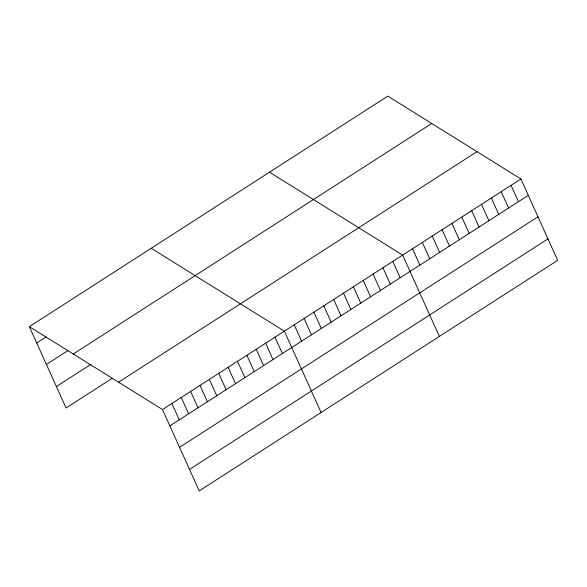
<?xml version="1.0" encoding="UTF-8"?>
<svg xmlns="http://www.w3.org/2000/svg" width="587" height="587" viewBox="0 0 587 587"><rect width="100%" height="100%" fill="white"/><g stroke="black" fill="none" stroke-linecap="round" stroke-linejoin="round"><path stroke-width="0.88" d="M29.35 326.658L387.78 96.129L520.926 179.013L557.65 260.342L199.22 490.871L162.496 409.543L29.35 326.658L66.074 407.987L112.22 378.307M36.724 342.991L46.102 336.967M46.41 364.439L68.041 350.527M73.287 354.005L431.716 123.483M56.389 386.539L91 364.278M118.559 382.188L476.989 151.666M162.496 409.543L520.926 179.013M169.878 425.876L528.307 195.354M179.556 447.323L537.986 216.801M189.535 469.424L547.964 238.894M269.499 172.204L402.645 255.088L439.369 336.417M151.219 248.279L284.365 331.163L321.089 412.492M511.072 185.353L518.446 201.693M501.217 191.692L508.591 208.033M491.356 198.032L498.737 214.372M481.501 204.371L488.876 220.712M471.647 210.711L479.021 227.044M461.786 217.051L469.167 233.384M451.931 223.39L459.305 239.723M442.077 229.73L449.451 246.063M432.215 236.069L439.597 252.403M422.361 242.409L429.735 258.742M412.507 248.749L419.881 265.082M392.791 261.428L400.165 277.761M382.937 267.767L390.311 284.101M373.075 274.107L380.449 290.44M363.221 280.447L370.595 296.78M353.359 286.786L360.741 303.119M343.505 293.126L350.879 309.459M333.651 299.465L341.025 315.799M323.789 305.805L331.171 322.138M313.935 312.145L321.309 328.478M304.081 318.484L311.455 334.817M294.219 324.824L301.601 341.157M274.987 337.187L282.369 353.528M265.618 343.219L272.992 359.552M256.24 349.25L263.622 365.584M246.87 355.274L254.244 371.615M237.493 361.306L244.867 377.646M228.116 367.337L235.497 383.671M218.746 373.361L226.12 389.702M209.368 379.393L216.75 395.733M199.998 385.424L207.372 401.757M190.621 391.456L197.995 407.789M181.251 397.48L188.625 413.82M171.874 403.511L179.248 419.844"/></g></svg>
